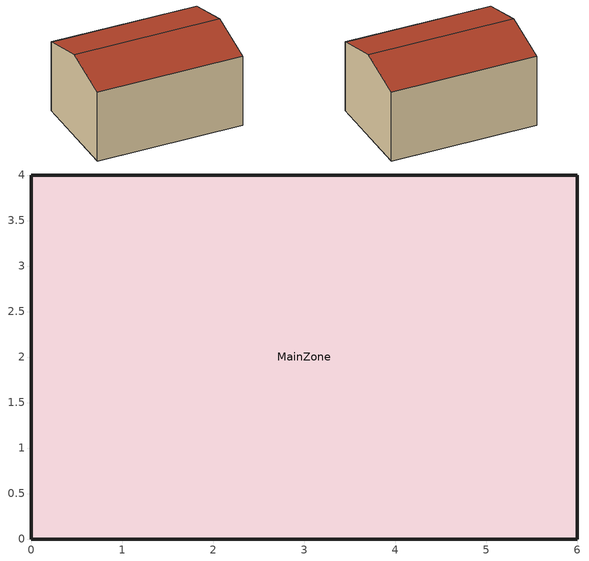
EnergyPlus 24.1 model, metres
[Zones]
MainZone
 floor ground (FloorConstruction): 0,0 0,4 6,4 6,0 z0
 wall outside (WallConstruction): 0,0 6,0 / 6,4 0,4 z0:3; 6,2,3.54 6,0,3 6,0,0 6,4,0 6,4,3; 0,2,3.54 0,4,3 0,4,0 0,0,0 0,0,3
 roof outside (RoofConstruction): 0,2,3.54 0,0,3 6,0,3 6,2,3.54; 0,4,3 0,2,3.54 6,2,3.54 6,4,3
[Building]
shelter_case_7: North Axis {deg} (Orientation mapping)=0; Terrain=Suburbs; Loads Convergence Tolerance Value {W}=0.04; Temperature Convergence Tolerance Value {deltaC}=0.4; Solar Distribution=FullExterior; Maximum Number of Warmup Days=25; Minimum Number of Warmup Days=6
[Site:Location]
Ladakh: Latitude {deg}=34.1526; Longitude {deg}=77.5771; Time Zone {hr}=5.5; Elevation {m}=3500
[Material] Thermal Absorptance=0.9
Name | Roughness | Thickness {m} | Conductivity {W/m-K} | Density {kg/m3} | Specific Heat {J/kg-K} | Solar Absorptance | Visible Absorptance
EPS_Insulation | Smooth | 0.1 | 0.035 | 25 | 1400 | 0.6 | 0.6
RammedEarth | Rough | 0.3 | 1.25 | 2000 | 900 | 0.7 | 0.7
ConcreteSlab | MediumRough | 0.15 | 1.4 | 2200 | 880 | 0.7 | 0.7
MetalRoofing | Smooth | 0.005 | 45 | 7800 | 500 | 0.6 | 0.6
[Construction]
WallConstruction: EPS_Insulation, RammedEarth
RoofConstruction: MetalRoofing, EPS_Insulation
FloorConstruction: ConcreteSlab
[Zone]
MainZone: Type=1; Multiplier=1; Ceiling Height {m}=3.54; Volume {m3}=78.43
[ZoneInfiltration:DesignFlowRate]
MainZone_Infiltration: Zone=MainZone; Schedule=AlwaysOnSchedule; Design Volume Flow Rate Calculation Method=AirChanges/Hour; Air Changes per Hour {1/hr}=0.5
[Schedule:Compact]
AlwaysOnSchedule: Through: 12/31, For: AllDays, Until: 24:00, 1
